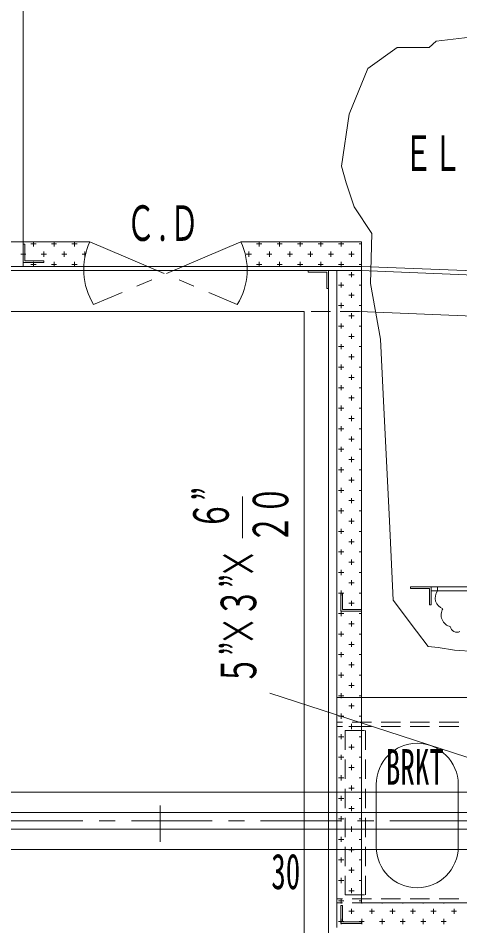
# Model space of a CAD drawing. Units: millimetres, scale not verified. Extents: x -28714 to 28714, y -20310 to 20310.
# Drawn here: x -4458 to -3090, y -10466 to -7659 of the extents above; entities that cross this region are included whole.
import ezdxf
from ezdxf.enums import TextEntityAlignment as Align

# ---------------------------------------------------------------- set-up
doc = ezdxf.new("R2010")
doc.units = ezdxf.units.MM
doc.header["$LTSCALE"] = 50
doc.linetypes.add('CHAIN1', pattern=[8, 5, -1, 1, -1])
doc.linetypes.add('DASHED1', pattern=[1.8, 1.2, -0.6])
for name, color, linetype, lineweight in [('0-0_0', 3, 'Continuous', 18), ('0-1', 4, 'CHAIN1', 18), ('0-2_寸法', 2, 'Continuous', 18)]:
    doc.layers.add(name, color=color, linetype=linetype, lineweight=lineweight)
doc.styles.add('ＭＳ ゴシック', font='')
doc.styles.get('ＭＳ ゴシック').set_extended_font_data('MS Gothic')

msp = doc.modelspace()

# ---------------------------------------------------------------- linework, layer by layer
at = {"layer": '0-0_0'}
for p, q in [((-4441.96, -6102.11), (-4441.96, -8426.8)), ((-8413.19, -8350.6), (-4235.61, -8350.6)), ((-4418.15, -8357.25), (-4402.28, -8357.25)), ((-4410.22, -8365.19), (-4410.22, -8350.6)), ((-4354.65, -8357.25), (-4338.78, -8357.25)), ((-4346.72, -8365.19), (-4346.72, -8350.6)), ((-4291.15, -8357.25), (-4275.28, -8357.25)), ((-4283.22, -8365.19), (-4283.22, -8350.6)), ((-3768.12, -8350.6), (-3395.03, -8350.6)), ((-3719.65, -8357.25), (-3703.78, -8357.25)), ((-3711.72, -8365.19), (-3711.72, -8350.6)), ((-3656.15, -8357.25), (-3640.28, -8357.25)), ((-3648.22, -8365.19), (-3648.22, -8350.6)), ((-3592.65, -8357.25), (-3576.78, -8357.25)), ((-3584.72, -8365.19), (-3584.72, -8350.6)), ((-3529.15, -8357.25), (-3513.28, -8357.25)), ((-3521.22, -8365.19), (-3521.22, -8350.6)), ((-3465.65, -8357.25), (-3449.78, -8357.25)), ((-3457.72, -8365.19), (-3457.72, -8350.6)), ((-3402.15, -8357.25), (-3395.03, -8357.25)), ((-3395.03, -8350.6), (-3395.03, -10395.3)), ((-4449.9, -8389), (-4434.03, -8389)), ((-4441.97, -8396.94), (-4441.97, -8381.07)), ((-4386.4, -8389), (-4370.53, -8389)), ((-4378.47, -8396.94), (-4378.47, -8381.07)), ((-4322.9, -8389), (-4307.03, -8389)), ((-4314.97, -8396.94), (-4314.97, -8381.07)), ((-4259.4, -8389), (-4249.08, -8389)), ((-4251.47, -8396.94), (-4251.47, -8381.07)), ((-3751.4, -8389), (-3735.53, -8389)), ((-3743.47, -8396.94), (-3743.47, -8381.07)), ((-3687.9, -8389), (-3672.03, -8389)), ((-3679.97, -8396.94), (-3679.97, -8381.07)), ((-3624.4, -8389), (-3608.53, -8389)), ((-3616.47, -8396.94), (-3616.47, -8381.07)), ((-3560.9, -8389), (-3545.03, -8389)), ((-3552.97, -8396.94), (-3552.97, -8381.07)), ((-3497.4, -8389), (-3481.53, -8389)), ((-3489.47, -8396.94), (-3489.47, -8381.07)), ((-3433.9, -8389), (-3418.03, -8389)), ((-3425.97, -8396.94), (-3425.97, -8381.07)), ((-4418.15, -8420.75), (-4402.28, -8420.75)), ((-4410.22, -8426.8), (-4410.22, -8412.82)), ((-4354.65, -8420.75), (-4338.78, -8420.75)), ((-4346.72, -8426.8), (-4346.72, -8412.82)), ((-4291.15, -8420.75), (-4275.28, -8420.75)), ((-4283.22, -8426.8), (-4283.22, -8412.82)), ((-3719.65, -8420.75), (-3703.78, -8420.75)), ((-3711.72, -8426.8), (-3711.72, -8412.82)), ((-3656.15, -8420.75), (-3640.28, -8420.75)), ((-3648.22, -8426.8), (-3648.22, -8412.82)), ((-3592.65, -8420.75), (-3576.78, -8420.75)), ((-3584.72, -8426.8), (-3584.72, -8412.82)), ((-3529.15, -8420.75), (-3513.28, -8420.75)), ((-3521.22, -8426.8), (-3521.22, -8412.82)), ((-3465.65, -8420.75), (-3449.78, -8420.75)), ((-3457.72, -8428.69), (-3457.72, -8412.82)), ((-3402.15, -8420.75), (-3395.03, -8420.75)), ((-8425.89, -8426.8), (-3395.03, -8426.8)), ((-3496.63, -8439.5), (-3395.03, -8439.51)), ((-3471.23, -8439.5), (-3471.23, -10471.5)), ((-3425.97, -8460.44), (-3425.97, -8444.57)), ((-3457.72, -8492.19), (-3457.72, -8476.32)), ((-3433.9, -8452.5), (-3418.03, -8452.5)), ((-3465.65, -8484.25), (-3449.78, -8484.25)), ((-3402.15, -8484.25), (-3395.03, -8484.25)), ((-3433.9, -8516), (-3418.03, -8516)), ((-3425.97, -8523.94), (-3425.97, -8508.07)), ((-3465.65, -8547.75), (-3449.78, -8547.75)), ((-3457.72, -8555.69), (-3457.72, -8539.82)), ((-3402.15, -8547.75), (-3395.03, -8547.75)), ((-3433.9, -8579.5), (-3418.03, -8579.5)), ((-3425.97, -8587.44), (-3425.97, -8571.57)), ((-3465.65, -8611.25), (-3449.78, -8611.25)), ((-3457.72, -8619.19), (-3457.72, -8603.32)), ((-3402.15, -8611.25), (-3395.03, -8611.25)), ((-3433.9, -8643), (-3418.03, -8643)), ((-3425.97, -8650.94), (-3425.97, -8635.07)), ((-3457.72, -8682.69), (-3457.72, -8666.82)), ((-3465.65, -8674.75), (-3449.78, -8674.75)), ((-3425.97, -8714.44), (-3425.97, -8698.57)), ((-3402.15, -8674.75), (-3395.03, -8674.75)), ((-3457.72, -8746.19), (-3457.72, -8730.32)), ((-3433.9, -8706.5), (-3418.03, -8706.5)), ((-3465.65, -8738.25), (-3449.78, -8738.25)), ((-3402.15, -8738.25), (-3395.03, -8738.25)), ((-3433.9, -8770), (-3418.03, -8770)), ((-3425.97, -8777.94), (-3425.97, -8762.07)), ((-3465.65, -8801.75), (-3449.78, -8801.75)), ((-3457.72, -8809.69), (-3457.72, -8793.82)), ((-3402.15, -8801.75), (-3395.03, -8801.75)), ((-3433.9, -8833.5), (-3418.03, -8833.5)), ((-3425.97, -8841.44), (-3425.97, -8825.57)), ((-3465.65, -8865.25), (-3449.78, -8865.25)), ((-3457.72, -8873.19), (-3457.72, -8857.32)), ((-3402.15, -8865.25), (-3395.03, -8865.25)), ((-3433.9, -8897), (-3418.03, -8897)), ((-3425.97, -8904.94), (-3425.97, -8889.07)), ((-3457.72, -8936.69), (-3457.72, -8920.82)), ((-3465.65, -8928.75), (-3449.78, -8928.75)), ((-3425.97, -8968.44), (-3425.97, -8952.57)), ((-3402.15, -8928.75), (-3395.03, -8928.75)), ((-3433.9, -8960.5), (-3418.03, -8960.5)), ((-3465.65, -8992.25), (-3449.78, -8992.25)), ((-3457.72, -9000.19), (-3457.72, -8984.32)), ((-3402.15, -8992.25), (-3395.03, -8992.25)), ((-3433.9, -9024), (-3418.03, -9024)), ((-3425.97, -9031.94), (-3425.97, -9016.07)), ((-3465.65, -9055.75), (-3449.78, -9055.75)), ((-3457.72, -9063.69), (-3457.72, -9047.82)), ((-3402.15, -9055.75), (-3395.03, -9055.75)), ((-3433.9, -9087.5), (-3418.03, -9087.5)), ((-3425.97, -9095.44), (-3425.97, -9079.57)), ((-3465.65, -9119.25), (-3449.78, -9119.25)), ((-3457.72, -9127.19), (-3457.72, -9111.32)), ((-3402.15, -9119.25), (-3395.03, -9119.25)), ((-3433.9, -9151), (-3418.03, -9151)), ((-3425.97, -9158.94), (-3425.97, -9143.07)), ((-3457.72, -9190.69), (-3457.72, -9174.82)), ((-3465.65, -9182.75), (-3449.78, -9182.75)), ((-3425.97, -9222.44), (-3425.97, -9206.57)), ((-3402.15, -9182.75), (-3395.03, -9182.75)), ((-3433.9, -9214.5), (-3418.03, -9214.5)), ((-3465.65, -9246.25), (-3449.78, -9246.25)), ((-3457.72, -9254.19), (-3457.72, -9238.32)), ((-3402.15, -9246.25), (-3395.03, -9246.25)), ((-3433.9, -9278), (-3418.03, -9278)), ((-3425.97, -9285.94), (-3425.97, -9270.07)), ((-3465.65, -9309.75), (-3449.78, -9309.75)), ((-3457.72, -9317.69), (-3457.72, -9301.82)), ((-3402.15, -9309.75), (-3395.03, -9309.75)), ((-3433.9, -9341.5), (-3418.03, -9341.5)), ((-3425.97, -9349.44), (-3425.97, -9333.57)), ((-3465.65, -9373.25), (-3449.78, -9373.25)), ((-3457.72, -9381.19), (-3457.72, -9365.32)), ((-3402.15, -9373.25), (-3395.03, -9373.25)), ((-3425.97, -9412.94), (-3425.97, -9397.07)), ((-3457.72, -9444.69), (-3457.72, -9428.82)), ((-3433.9, -9405), (-3418.03, -9405)), ((-3179.44, -9417.79), (-1638.85, -9417.79)), ((-3179.44, -9430.49), (-1686.76, -9430.49)), ((-3159.28, -9417.79), (-3159.28, -9430.49)), ((-3465.65, -9436.75), (-3449.78, -9436.75)), ((-3402.15, -9436.75), (-3395.03, -9436.75)), ((-3433.9, -9468.5), (-3418.03, -9468.5)), ((-3425.97, -9476.44), (-3425.97, -9460.57)), ((-3465.65, -9500.25), (-3449.78, -9500.25)), ((-3457.72, -9508.19), (-3457.72, -9492.32)), ((-3402.15, -9500.25), (-3395.03, -9500.25)), ((-3433.9, -9532), (-3418.03, -9532)), ((-3425.97, -9539.94), (-3425.97, -9524.07)), ((-3465.65, -9563.75), (-3449.78, -9563.75)), ((-3457.72, -9571.69), (-3457.72, -9555.82)), ((-3402.15, -9563.75), (-3395.03, -9563.75)), ((-3433.9, -9595.5), (-3418.03, -9595.5)), ((-3425.97, -9603.44), (-3425.97, -9587.57)), ((-3465.65, -9627.25), (-3449.78, -9627.25)), ((-3457.72, -9635.19), (-3457.72, -9619.32)), ((-3402.15, -9627.25), (-3395.03, -9627.25)), ((-3425.97, -9666.94), (-3425.97, -9651.07)), ((-3457.72, -9698.69), (-3457.72, -9682.82)), ((-3433.9, -9659), (-3418.03, -9659)), ((-3465.65, -9690.75), (-3449.78, -9690.75)), ((-3402.15, -9690.75), (-3395.03, -9690.75)), ((-3433.9, -9722.5), (-3418.03, -9722.5)), ((-3425.97, -9730.44), (-3425.97, -9714.57)), ((-1744.03, -9760.3), (-3471.23, -9760.3)), ((-3465.65, -9754.25), (-3449.78, -9754.25)), ((-3457.72, -9762.19), (-3457.72, -9746.32)), ((-3402.15, -9754.25), (-3395.03, -9754.25)), ((-3433.9, -9786), (-3418.03, -9786)), ((-3425.97, -9793.94), (-3425.97, -9778.07)), ((-3465.65, -9817.75), (-3449.78, -9817.75)), ((-3457.72, -9825.69), (-3457.72, -9809.82)), ((-3402.15, -9817.75), (-3395.03, -9817.75)), ((-3433.9, -9849.5), (-3418.03, -9849.5)), ((-3425.97, -9857.44), (-3425.97, -9841.57)), ((-3465.65, -9881.25), (-3449.78, -9881.25)), ((-3457.72, -9889.19), (-3457.72, -9873.32)), ((-3402.15, -9881.25), (-3395.03, -9881.25)), ((-3425.97, -9920.94), (-3425.97, -9905.07)), ((-3457.72, -9952.69), (-3457.72, -9936.82)), ((-3433.9, -9913), (-3418.03, -9913)), ((-3465.65, -9944.75), (-3449.78, -9944.75)), ((-3402.15, -9944.75), (-3395.03, -9944.75)), ((-3433.9, -9976.5), (-3418.03, -9976.5)), ((-3425.97, -9984.44), (-3425.97, -9968.57)), ((-3465.65, -10008.25), (-3449.78, -10008.25)), ((-3457.72, -10016.19), (-3457.72, -10000.32)), ((-3402.15, -10008.25), (-3395.03, -10008.25)), ((-3433.9, -10040), (-3418.03, -10040)), ((-3425.97, -10047.94), (-3425.97, -10032.07)), ((-3349.46, -10028.64), (-3349.46, -10221.42)), ((-3095.46, -10028.64), (-3095.46, -10221.42)), ((19324.21, -10052.4), (-12307.01, -10052.4)), ((-3465.65, -10071.75), (-3449.78, -10071.75)), ((-3457.72, -10079.69), (-3457.72, -10063.82)), ((-3402.15, -10071.75), (-3395.03, -10071.75)), ((-4018.14, -10093.88), (-4018.14, -10206.55)), ((-3433.9, -10103.5), (-3418.03, -10103.5)), ((-3425.97, -10111.44), (-3425.97, -10095.57)), ((905.66, -10115.9), (-12307.01, -10115.9)), ((-3457.72, -10143.19), (-3457.72, -10127.32)), ((-3465.65, -10135.25), (-3449.78, -10135.25)), ((-3425.97, -10174.94), (-3425.97, -10159.07)), ((-3402.15, -10135.25), (-3395.03, -10135.25)), ((905.66, -10166.7), (-12307.01, -10166.7)), ((-3433.9, -10167), (-3418.03, -10167)), ((-3465.65, -10198.75), (-3449.78, -10198.75)), ((-3457.72, -10206.69), (-3457.72, -10190.82)), ((-3402.15, -10198.75), (-3395.03, -10198.75)), ((19324.21, -10230.2), (-12307.01, -10230.2)), ((-3433.9, -10230.5), (-3418.03, -10230.5)), ((-3425.97, -10238.44), (-3425.97, -10222.57)), ((-3465.65, -10262.25), (-3449.78, -10262.25)), ((-3457.72, -10270.19), (-3457.72, -10254.32)), ((-3402.15, -10262.25), (-3395.03, -10262.25)), ((-3433.9, -10294), (-3418.03, -10294)), ((-3425.97, -10301.94), (-3425.97, -10286.07)), ((-3465.65, -10325.75), (-3449.78, -10325.75)), ((-3457.72, -10333.69), (-3457.72, -10317.82)), ((-3402.15, -10325.75), (-3395.03, -10325.75)), ((-3433.9, -10357.5), (-3418.03, -10357.5)), ((-3425.97, -10365.44), (-3425.97, -10349.57)), ((-3457.72, -10397.19), (-3457.72, -10381.32)), ((-3465.65, -10389.25), (-3449.78, -10389.25)), ((-3425.97, -10428.94), (-3425.97, -10413.07)), ((-3402.15, -10389.25), (-3395.03, -10389.25)), ((-3395.03, -10395.3), (-1183.93, -10395.3)), ((-3394.22, -10397.19), (-3394.22, -10395.3)), ((-3362.47, -10428.94), (-3362.47, -10413.07)), ((-3330.72, -10397.19), (-3330.72, -10395.3)), ((-3298.97, -10428.94), (-3298.97, -10413.07)), ((-3267.22, -10397.19), (-3267.22, -10395.3)), ((-3235.47, -10428.94), (-3235.47, -10413.07)), ((-3203.72, -10397.19), (-3203.72, -10395.3)), ((-3171.97, -10428.94), (-3171.97, -10413.07)), ((-3140.22, -10397.19), (-3140.22, -10395.3)), ((-3108.47, -10428.94), (-3108.47, -10413.07)), ((-3433.9, -10421), (-3418.03, -10421)), ((-3370.4, -10421), (-3354.53, -10421)), ((-3306.9, -10421), (-3291.03, -10421)), ((-3243.4, -10421), (-3227.53, -10421)), ((-3179.9, -10421), (-3164.03, -10421)), ((-3116.4, -10421), (-3100.53, -10421)), ((-3465.65, -10452.75), (-3449.78, -10452.75)), ((-3457.72, -10460.69), (-3457.72, -10444.82)), ((-3402.15, -10452.75), (-3386.28, -10452.75)), ((-3394.22, -10460.69), (-3394.22, -10444.82)), ((-3338.65, -10452.75), (-3322.78, -10452.75)), ((-3330.72, -10460.69), (-3330.72, -10444.82)), ((-3275.15, -10452.75), (-3259.28, -10452.75)), ((-3267.22, -10460.69), (-3267.22, -10444.82)), ((-3211.65, -10452.75), (-3195.78, -10452.75)), ((-3203.72, -10460.69), (-3203.72, -10444.82)), ((-3148.15, -10452.75), (-3132.28, -10452.75)), ((-3140.22, -10460.69), (-3140.22, -10444.82))]:
    msp.add_line(p, q, dxfattribs=at)
at = {"layer": '0-0_0', "color": 4, "linetype": 'CHAIN1'}
for p, q in [((-4235.61, -8350.6), (-3779.4, -8544.49)), ((-3768.12, -8350.6), (-4224.32, -8544.49))]:
    msp.add_line(p, q, dxfattribs=at)
at = {"layer": '0-0_0', "color": 1, "linetype": 'DASHED1'}
for p, q in [((-3400.63, -8566.39), (-3572.83, -8566.39)), ((-1744.03, -9836.5), (-3471.23, -9836.5)), ((-1744.03, -9849.2), (-3471.23, -9849.2)), ((-3445.83, -9861.9), (-3445.83, -10369.9)), ((-3445.83, -9861.9), (-3382.33, -9861.9)), ((-3382.33, -9861.9), (-3382.33, -10369.9)), ((-1744.03, -10382.6), (-3471.23, -10382.6)), ((-3445.83, -10369.9), (-3382.33, -10369.9)), ((-1744.03, -10395.3), (-3471.23, -10395.3))]:
    msp.add_line(p, q, dxfattribs=at)
at = {"layer": '0-0_0'}
for points in [[(-3457.03, -8116.67), (-3433, -7955.83), (-3375.34, -7814.19), (-3284.04, -7749.37), (-3185.53, -7749.37), (-3163.91, -7730.17), (-3058.2, -7718.17), (-2943, -7705.09), (-2808.33, -7718.17), (-2721.84, -7754.18), (-2647.36, -7742.17), (-2493.59, -7780.58), (-2277.36, -7816.59), (-2123.6, -7879.01), (-1943.41, -7898.21), (-1719.97, -7977.43), (-1474.9, -8123.87), (-1141.51, -8358.65), (-1060.72, -8571), (-964.84, -8823), (-832.86, -8999.33), (-651.35, -9126.67), (-496.87, -9145.97)], [(-2494.25, -9658.73), (-2679.72, -9641.52), (-2771.57, -9641.52), (-2852.78, -9627.03), (-2895.68, -9619.38), (-2947.53, -9632.83), (-2997.81, -9614.47), (-3044.21, -9617.37), (-3107.06, -9613.51), (-3157.33, -9604.81), (-3188.27, -9601.91), (-3225.01, -9554.58), (-3296.47, -9459.28), (-3308.34, -9214.13), (-3327.33, -8821.9), (-3335.56, -8651.9), (-3366.85, -8479.59), (-3363.24, -8325.16), (-3417.12, -8242.82), (-3442.48, -8168.4), (-3457.03, -8116.67)], [(-15701.39, -9262.27), (-15097.85, -9123.79), (-14485.81, -9005.13), (-14014.33, -8925.99), (-12886.64, -8760.77), (-12305.84, -8699.04), (-11410.62, -8628.08), (-10589.59, -8560.97), (-9407.76, -8493.99), (-8638.92, -8454.1), (-8425.46, -8439.5), (-3496.63, -8439.5), (-3496.63, -10496.9), (-1285.53, -10496.9)], [(17000.33, -9244.57), (15887.09, -8997.99), (14633.19, -8811.79), (13194.72, -8659.34), (11285.71, -8542.41), (9543.15, -8482.65), (8741.87, -8463.38), (7748.2, -8458.49), (6536.93, -8458.49), (5337.21, -8458.49), (4237.97, -8467.51), (3274.75, -8467.51), (2393.98, -8481.12), (1282.38, -8487.85), (338.49, -8491.19), (-785.02, -8488.88), (-1315.24, -8487.91), (-1900.19, -8473.12), (-2462.28, -8458.9), (-3020.01, -8454.55), (-3395.54, -8439.49)], [(17003.08, -9232.17), (15889.4, -8985.49), (14634.79, -8799.18), (13195.78, -8646.68), (11286.32, -8529.72), (9543.52, -8469.96), (8742.06, -8450.68), (7748.23, -8445.79), (6536.93, -8445.79), (5337.16, -8445.79), (4237.92, -8454.81), (3274.66, -8454.81), (2393.85, -8468.42), (1282.32, -8475.15), (338.48, -8478.49), (-784.99, -8476.18), (-1315.07, -8475.21), (-1899.87, -8460.42), (-2462.07, -8446.21), (-3019.71, -8441.85), (-3395.03, -8426.8)], [(-15071.55, -9248.05), (-14463.21, -9130.11), (-13994.61, -9051.46), (-12870.72, -8886.79), (-12294.11, -8825.51), (-11400.43, -8754.67), (-10580.82, -8687.67), (-9400.88, -8620.81), (-8631.3, -8580.88), (-8421.12, -8566.5), (-3572.83, -8566.5), (-3572.83, -10496.9)], [(16972.87, -9368.57), (15864, -9122.95), (14617.16, -8937.8), (13184.14, -8785.93), (11279.65, -8669.28), (9539.45, -8609.6), (8740.03, -8590.37), (7747.89, -8585.49), (6536.93, -8585.49), (5337.73, -8585.49), (4238.49, -8594.51), (3275.74, -8594.51), (2395.35, -8608.11), (1282.99, -8614.85), (338.58, -8618.19), (-785.28, -8615.88), (-1316.96, -8614.91), (-1903.4, -8600.08), (-2464.38, -8585.89), (-3023.05, -8581.53), (-3400.63, -8566.39)]]:
    msp.add_lwpolyline(points, dxfattribs=at)
for points in [[(-4436.88, -8358.29), (-4436.88, -8409.02), (-4378.46, -8409.02), (-4378.46, -8414.1), (-4441.96, -8414.1), (-4441.96, -8358.29)], [(-3501.71, -8495.31), (-3501.71, -8444.58), (-3560.13, -8444.58), (-3560.13, -8439.5), (-3496.63, -8439.5), (-3496.63, -8495.31)], [(-3184.52, -9473.61), (-3184.52, -9422.87), (-3242.94, -9422.87), (-3242.94, -9417.79), (-3179.44, -9417.79), (-3179.44, -9473.61)], [(-3453.45, -9436.78), (-3453.45, -9487.51), (-3395.03, -9487.51), (-3395.03, -9492.59), (-3458.53, -9492.59), (-3458.53, -9436.78)], [(-3453.45, -10402.99), (-3453.45, -10453.72), (-3395.03, -10453.72), (-3395.03, -10458.8), (-3458.53, -10458.8), (-3458.53, -10402.99)]]:
    msp.add_lwpolyline(points, close=True, dxfattribs=at)
for centre, radius, start, end in [((-4050.49, -8437.1), 204.33, 154.95352, 211.70677), ((-3953.23, -8437.1), 204.33, 328.29323, 25.04648), ((-3131.87, -9452.09), 34.9, 141.75605, 251.75605), ((-3111.56, -9504.8), 36.86, 147.94799, 257.94799), ((-3099.57, -9538.21), 19.86, 187.61203, 297.61203), ((-3222.46, -10028.64), 127, 0, 180), ((-3222.46, -10028.64), 127, 0, 180), ((-3222.46, -10221.42), 127, 180, 0)]:
    msp.add_arc(centre, radius, start, end, dxfattribs=at)
at = {"layer": '0-1'}
msp.add_line((22142.93, -10141.3), (-21383.31, -10141.3), dxfattribs=at)
at = {"layer": '0-2_寸法'}
for p, q in [((-3762.81, -9266.76), (-3762.81, -9138.52)), ((-2980.93, -9972.6), (-3679.15, -9746.69))]:
    msp.add_line(p, q, dxfattribs=at)

# ---------------------------------------------------------------- texts
at = {"layer": '0-2_寸法', "style": 'ＭＳ ゴシック', "width": 0.6}
for s, p in [('ＥＬＥＶＡＴＩＯＮ ＯＦ ＳＴＯＯＬ', (-3263.95, -8164.36)), ('Ｃ.Ｄ', (-4123.12, -8380.8)), ('BRKT', (-3319.48, -10062.59)), ('30', (-3674.29, -10385.62))]:
    msp.add_text(s, height=110, dxfattribs=at).set_placement(p, align=Align.BOTTOM_LEFT)
for s, p in [('６”', (-3772.82, -9241.91)), ('２０', (-3588.47, -9284.36)), ('×', (-3687.4, -9390.54)), ('３”', (-3687.6, -9511.42)), ('×', (-3687.6, -9599.2)), ('５”', (-3687.6, -9720.65))]:
    msp.add_text(s, height=110, rotation=90, dxfattribs=at).set_placement(p, align=Align.BOTTOM_LEFT)

doc.saveas('drawing.dxf')
